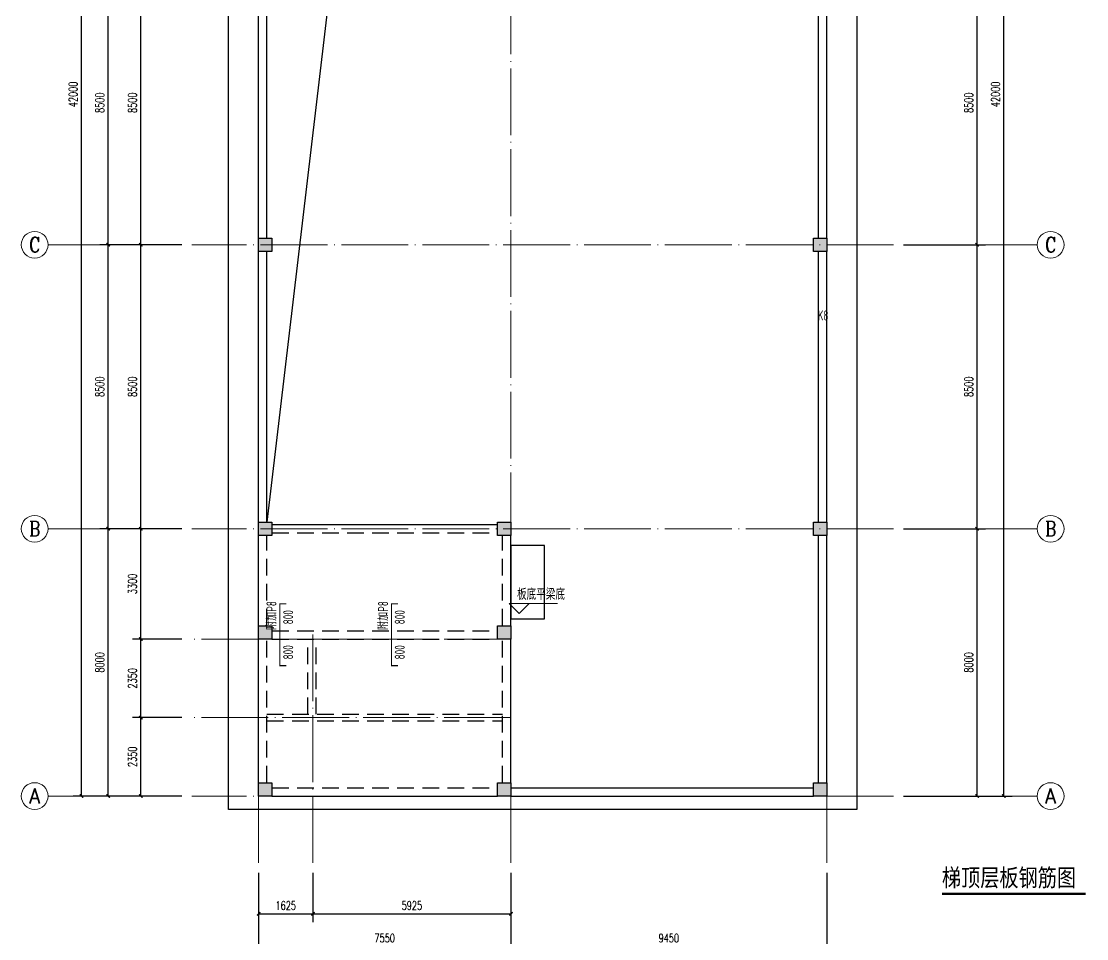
# Model space of a CAD drawing. Extents: x 3968514 to 5230306, y -516551 to -228246.
# Drawn here: x 4951955 to 4983834, y -487690 to -460232 of the extents above; entities that cross this region are included whole.
import ezdxf
from ezdxf.enums import TextEntityAlignment as Align

# ---------------------------------------------------------------- set-up
doc = ezdxf.new("R2010")
doc.units = 0
doc.header["$LTSCALE"] = 1000
doc.header["$MEASUREMENT"] = 0
for name, pattern in [('DASHED', [0.75, 0.5, -0.25]), ('DOTE', [2.42, 2, -0.2, 0.02, -0.2]), ('P_Dash1', [5, 4, -1])]:
    doc.linetypes.add(name, pattern=pattern)
for name, color, linetype, lineweight in [('AXIS', 3, 'Continuous', 15), ('AXIS_TEXT', 7, 'Continuous', 15), ('BEAM', 4, 'Continuous', 25), ('BEAM-DASHED', 4, 'P_Dash1', 25), ('COLUMN-HATCH', 251, 'Continuous', 25), ('DIM_ELEV', 3, 'Continuous', 15), ('DOTE', 1, 'DOTE', 9), ('FLOOR-REIN-TEXT', 7, 'Continuous', 25), ('FLOOR-REIN-UP', 15, 'Continuous', 35), ('FLOOR-REIN-UP-DIM', 142, 'Continuous', 25), ('FLOOR-REIN-UP-TEXT', 7, 'Continuous', 25), ('HOLE', 7, 'Continuous', 25), ('PUB_DIM', 3, 'Continuous', 15)]:
    doc.layers.add(name, color=color, linetype=linetype, lineweight=lineweight)
for name, color, linetype in [('COLUMN', 9, 'Continuous'), ('DIM_SYMB', 3, 'Continuous'), ('PUB_TEXT', 7, 'Continuous')]:
    doc.layers.add(name, color=color, linetype=linetype)
doc.styles.add('-黑体', font='simhei.ttf', dxfattribs={"width": 0.8})
doc.styles.add('_TCH_AXIS', font='COMPLEX', dxfattribs={"bigfont": 'GBCBIG'})
doc.styles.add('_TCH_DIM', font='SIMPLEX', dxfattribs={"bigfont": 'GBCBIG'})
doc.styles.add('_TCH_DIM_T3', font='SIMPLEX.shx', dxfattribs={"width": 0.7, "bigfont": 'GBCBIG.shx'})
doc.styles.add('COMPLEX', font='COMPLEX')
doc.styles.add('Pkpmeng', font='Pkpmeng', dxfattribs={"bigfont": 'pkpmchn'})
doc.dimstyles.new('_TCH_ARCH&&100', dxfattribs={"dimtxt": 255, "dimasz": 100, "dimexe": 250, "dimexo": 300, "dimgap": 122.5, "dimtad": 1, "dimdec": 0, "dimzin": 0, "dimdsep": 46, "dimtxsty": '_TCH_DIM_T3', "dimblk": 'ARCHTICK', "dimcen": 0.09, "dimclrt": 7, "dimazin": 2, "dimtfac": 1, "dimtdec": 0, "dimtix": 1, "dimtmove": 2, "dimatfit": 3, "dimfxl": 150, "dimtolj": 1, "dimtzin": 0, "dimarcsym": 0})

# ---------------------------------------------------------------- blocks, each defined once
blk = doc.blocks.new('_AXISO')
blk.add_circle((0, 0), 0.5)
at = {"layer": 'AXIS_TEXT', "style": 'COMPLEX', "width": 1.041667}
blk.add_attdef('A', text='', height=0.56, dxfattribs=at).set_placement((-0.25, -0.28), (0.25, -0.28), align=Align.FIT)
blk = doc.blocks.new('_ArchTick')
at = {"color": 0, "linetype": 'ByBlock', "const_width": 0.4}
blk.add_lwpolyline([(-0.5, -0.5), (0.5, 0.5)], dxfattribs=at)
blk = doc.blocks.new('*D1341')
at = {"layer": 'AXIS', "color": 0, "lineweight": -2, "transparency": 16777216}
for p, q in [((0, -44300), (0, -47550)), ((17000, -44300), (17000, -47550)), ((0, -47300), (17000, -47300))]:
    blk.add_line(p, q, dxfattribs=at)
at = {"layer": 'Defpoints', "color": 0, "transparency": 16777216}
for p in [(0, -44000), (17000, -44000), (17000, -47300)]:
    blk.add_point(p, dxfattribs=at)
at = {"layer": 'AXIS', "color": 0, "lineweight": -2, "transparency": 16777216, "xscale": 100, "yscale": 100, "zscale": 100, "rotation": 180}
blk.add_blockref('_ArchTick', (0, -47300), dxfattribs=at)
at = {"layer": 'AXIS', "color": 0, "lineweight": -2, "transparency": 16777216, "xscale": 100, "yscale": 100, "zscale": 100}
blk.add_blockref('_ArchTick', (17000, -47300), dxfattribs=at)
at = {"layer": 'AXIS', "color": 7, "transparency": 16777216, "insert": (8500, -47050), "char_height": 255, "attachment_point": 5, "style": '_TCH_DIM_T3'}
blk.add_mtext('\\A1;17000', dxfattribs=at)
blk = doc.blocks.new('*D1342')
at = {"layer": 'AXIS', "color": 0, "lineweight": -2, "transparency": 16777216}
for p, q in [((0, -44300), (0, -46750)), ((7550, -44300), (7550, -46750)), ((0, -46500), (7550, -46500))]:
    blk.add_line(p, q, dxfattribs=at)
at = {"layer": 'Defpoints', "color": 0, "transparency": 16777216}
for p in [(0, -44000), (7550, -44000), (7550, -46500)]:
    blk.add_point(p, dxfattribs=at)
at = {"layer": 'AXIS', "color": 0, "lineweight": -2, "transparency": 16777216, "xscale": 100, "yscale": 100, "zscale": 100, "rotation": 180}
blk.add_blockref('_ArchTick', (0, -46500), dxfattribs=at)
at = {"layer": 'AXIS', "color": 0, "lineweight": -2, "transparency": 16777216, "xscale": 100, "yscale": 100, "zscale": 100}
blk.add_blockref('_ArchTick', (7550, -46500), dxfattribs=at)
at = {"layer": 'AXIS', "color": 7, "transparency": 16777216, "insert": (3775, -46250), "char_height": 255, "attachment_point": 5, "style": '_TCH_DIM_T3'}
blk.add_mtext('\\A1;7550', dxfattribs=at)
blk = doc.blocks.new('*D1343')
at = {"layer": 'AXIS', "color": 0, "lineweight": -2, "transparency": 16777216}
for p, q in [((7550, -44300), (7550, -46750)), ((17000, -44300), (17000, -46750)), ((7550, -46500), (17000, -46500))]:
    blk.add_line(p, q, dxfattribs=at)
at = {"layer": 'Defpoints', "color": 0, "transparency": 16777216}
for p in [(7550, -44000), (17000, -44000), (17000, -46500)]:
    blk.add_point(p, dxfattribs=at)
at = {"layer": 'AXIS', "color": 0, "lineweight": -2, "transparency": 16777216, "xscale": 100, "yscale": 100, "zscale": 100, "rotation": 180}
blk.add_blockref('_ArchTick', (7550, -46500), dxfattribs=at)
at = {"layer": 'AXIS', "color": 0, "lineweight": -2, "transparency": 16777216, "xscale": 100, "yscale": 100, "zscale": 100}
blk.add_blockref('_ArchTick', (17000, -46500), dxfattribs=at)
at = {"layer": 'AXIS', "color": 7, "transparency": 16777216, "insert": (12275, -46250), "char_height": 255, "attachment_point": 5, "style": '_TCH_DIM_T3'}
blk.add_mtext('\\A1;9450', dxfattribs=at)
blk = doc.blocks.new('*D1347')
at = {"layer": 'AXIS', "color": 0, "lineweight": -2, "transparency": 16777216}
for p, q in [((19300, 0), (22550, 0)), ((22300, -42000), (22300, 0)), ((19300, -42000), (22550, -42000))]:
    blk.add_line(p, q, dxfattribs=at)
at = {"layer": 'Defpoints', "color": 0, "transparency": 16777216}
for p in [(19000, 0), (22300, 0), (19000, -42000)]:
    blk.add_point(p, dxfattribs=at)
at = {"layer": 'AXIS', "color": 0, "lineweight": -2, "transparency": 16777216, "xscale": 100, "yscale": 100, "zscale": 100}
for p, rotation in [((22300, 0), 90), ((22300, -42000), 270)]:
    blk.add_blockref('_ArchTick', p, dxfattribs=dict(at, rotation=rotation))
at = {"layer": 'AXIS', "color": 7, "transparency": 16777216, "insert": (22050, -21000), "char_height": 255, "attachment_point": 5, "rotation": 90, "style": '_TCH_DIM_T3'}
blk.add_mtext('\\A1;42000', dxfattribs=at)
blk = doc.blocks.new('*D1348')
at = {"layer": 'AXIS', "color": 0, "lineweight": -2, "transparency": 16777216}
for p, q in [((19300, -34000), (21750, -34000)), ((21500, -42000), (21500, -34000)), ((19300, -42000), (21750, -42000))]:
    blk.add_line(p, q, dxfattribs=at)
at = {"layer": 'Defpoints', "color": 0, "transparency": 16777216}
for p in [(19000, -34000), (21500, -34000), (19000, -42000)]:
    blk.add_point(p, dxfattribs=at)
at = {"layer": 'AXIS', "color": 0, "lineweight": -2, "transparency": 16777216, "xscale": 100, "yscale": 100, "zscale": 100}
for p, rotation in [((21500, -34000), 90), ((21500, -42000), 270)]:
    blk.add_blockref('_ArchTick', p, dxfattribs=dict(at, rotation=rotation))
at = {"layer": 'AXIS', "color": 7, "transparency": 16777216, "insert": (21250, -38000), "char_height": 255, "attachment_point": 5, "rotation": 90, "style": '_TCH_DIM_T3'}
blk.add_mtext('\\A1;8000', dxfattribs=at)
blk = doc.blocks.new('*D1349')
at = {"layer": 'AXIS', "color": 0, "lineweight": -2, "transparency": 16777216}
for p, q in [((19300, -25500), (21750, -25500)), ((21500, -34000), (21500, -25500)), ((19300, -34000), (21750, -34000))]:
    blk.add_line(p, q, dxfattribs=at)
at = {"layer": 'Defpoints', "color": 0, "transparency": 16777216}
for p in [(19000, -25500), (21500, -25500), (19000, -34000)]:
    blk.add_point(p, dxfattribs=at)
at = {"layer": 'AXIS', "color": 0, "lineweight": -2, "transparency": 16777216, "xscale": 100, "yscale": 100, "zscale": 100}
for p, rotation in [((21500, -25500), 90), ((21500, -34000), 270)]:
    blk.add_blockref('_ArchTick', p, dxfattribs=dict(at, rotation=rotation))
at = {"layer": 'AXIS', "color": 7, "transparency": 16777216, "insert": (21250, -29750), "char_height": 255, "attachment_point": 5, "rotation": 90, "style": '_TCH_DIM_T3'}
blk.add_mtext('\\A1;8500', dxfattribs=at)
blk = doc.blocks.new('*D1350')
at = {"layer": 'AXIS', "color": 0, "lineweight": -2, "transparency": 16777216}
for p, q in [((19300, -17000), (21750, -17000)), ((21500, -25500), (21500, -17000)), ((19300, -25500), (21750, -25500))]:
    blk.add_line(p, q, dxfattribs=at)
at = {"layer": 'Defpoints', "color": 0, "transparency": 16777216}
for p in [(19000, -17000), (21500, -17000), (19000, -25500)]:
    blk.add_point(p, dxfattribs=at)
at = {"layer": 'AXIS', "color": 0, "lineweight": -2, "transparency": 16777216, "xscale": 100, "yscale": 100, "zscale": 100}
for p, rotation in [((21500, -17000), 90), ((21500, -25500), 270)]:
    blk.add_blockref('_ArchTick', p, dxfattribs=dict(at, rotation=rotation))
at = {"layer": 'AXIS', "color": 7, "transparency": 16777216, "insert": (21250, -21250), "char_height": 255, "attachment_point": 5, "rotation": 90, "style": '_TCH_DIM_T3'}
blk.add_mtext('\\A1;8500', dxfattribs=at)
blk = doc.blocks.new('*D1353')
at = {"layer": 'AXIS', "color": 0, "lineweight": -2, "transparency": 16777216}
for p, q in [((-2300, 0), (-5550, 0)), ((-5300, -42000), (-5300, 0)), ((-2300, -42000), (-5550, -42000))]:
    blk.add_line(p, q, dxfattribs=at)
at = {"layer": 'Defpoints', "color": 0, "transparency": 16777216}
for p in [(-5300, 0), (-2000, 0), (-2000, -42000)]:
    blk.add_point(p, dxfattribs=at)
at = {"layer": 'AXIS', "color": 0, "lineweight": -2, "transparency": 16777216, "xscale": 100, "yscale": 100, "zscale": 100}
for p, rotation in [((-5300, 0), 90), ((-5300, -42000), 270)]:
    blk.add_blockref('_ArchTick', p, dxfattribs=dict(at, rotation=rotation))
at = {"layer": 'AXIS', "color": 7, "transparency": 16777216, "insert": (-5550, -21000), "char_height": 255, "attachment_point": 5, "rotation": 90, "style": '_TCH_DIM_T3'}
blk.add_mtext('\\A1;42000', dxfattribs=at)
blk = doc.blocks.new('*D1354')
at = {"layer": 'AXIS', "color": 0, "lineweight": -2, "transparency": 16777216}
for p, q in [((-2300, -34000), (-4750, -34000)), ((-4500, -42000), (-4500, -34000)), ((-2300, -42000), (-4750, -42000))]:
    blk.add_line(p, q, dxfattribs=at)
at = {"layer": 'Defpoints', "color": 0, "transparency": 16777216}
for p in [(-4500, -34000), (-2000, -34000), (-2000, -42000)]:
    blk.add_point(p, dxfattribs=at)
at = {"layer": 'AXIS', "color": 0, "lineweight": -2, "transparency": 16777216, "xscale": 100, "yscale": 100, "zscale": 100}
for p, rotation in [((-4500, -34000), 90), ((-4500, -42000), 270)]:
    blk.add_blockref('_ArchTick', p, dxfattribs=dict(at, rotation=rotation))
at = {"layer": 'AXIS', "color": 7, "transparency": 16777216, "insert": (-4750, -38000), "char_height": 255, "attachment_point": 5, "rotation": 90, "style": '_TCH_DIM_T3'}
blk.add_mtext('\\A1;8000', dxfattribs=at)
blk = doc.blocks.new('*D1355')
at = {"layer": 'AXIS', "color": 0, "lineweight": -2, "transparency": 16777216}
for p, q in [((-2300, -25500), (-4750, -25500)), ((-4500, -34000), (-4500, -25500)), ((-2300, -34000), (-4750, -34000))]:
    blk.add_line(p, q, dxfattribs=at)
at = {"layer": 'Defpoints', "color": 0, "transparency": 16777216}
for p in [(-4500, -25500), (-2000, -25500), (-2000, -34000)]:
    blk.add_point(p, dxfattribs=at)
at = {"layer": 'AXIS', "color": 0, "lineweight": -2, "transparency": 16777216, "xscale": 100, "yscale": 100, "zscale": 100}
for p, rotation in [((-4500, -25500), 90), ((-4500, -34000), 270)]:
    blk.add_blockref('_ArchTick', p, dxfattribs=dict(at, rotation=rotation))
at = {"layer": 'AXIS', "color": 7, "transparency": 16777216, "insert": (-4750, -29750), "char_height": 255, "attachment_point": 5, "rotation": 90, "style": '_TCH_DIM_T3'}
blk.add_mtext('\\A1;8500', dxfattribs=at)
blk = doc.blocks.new('*D1356')
at = {"layer": 'AXIS', "color": 0, "lineweight": -2, "transparency": 16777216}
for p, q in [((-2300, -17000), (-4750, -17000)), ((-4500, -25500), (-4500, -17000)), ((-2300, -25500), (-4750, -25500))]:
    blk.add_line(p, q, dxfattribs=at)
at = {"layer": 'Defpoints', "color": 0, "transparency": 16777216}
for p in [(-4500, -17000), (-2000, -17000), (-2000, -25500)]:
    blk.add_point(p, dxfattribs=at)
at = {"layer": 'AXIS', "color": 0, "lineweight": -2, "transparency": 16777216, "xscale": 100, "yscale": 100, "zscale": 100}
for p, rotation in [((-4500, -17000), 90), ((-4500, -25500), 270)]:
    blk.add_blockref('_ArchTick', p, dxfattribs=dict(at, rotation=rotation))
at = {"layer": 'AXIS', "color": 7, "transparency": 16777216, "insert": (-4750, -21250), "char_height": 255, "attachment_point": 5, "rotation": 90, "style": '_TCH_DIM_T3'}
blk.add_mtext('\\A1;8500', dxfattribs=at)
blk = doc.blocks.new('dtsdgsdws')
at = {"layer": 'COLUMN-HATCH'}
for points in [[(5844790, -392489), (5845190, -392489), (5845190, -392889), (5844790, -392889)], [(5861390, -392489), (5861790, -392489), (5861790, -392889), (5861390, -392889)], [(5844790, -400989), (5845190, -400989), (5845190, -401389), (5844790, -401389)], [(5851940, -400989), (5852340, -400989), (5852340, -401389), (5851940, -401389)], [(5861390, -400989), (5861790, -400989), (5861790, -401389), (5861390, -401389)], [(5844790, -404089), (5845190, -404089), (5845190, -404489), (5844790, -404489)], [(5851940, -404089), (5852340, -404089), (5852340, -404489), (5851940, -404489)], [(5844790, -408789), (5845190, -408789), (5845190, -409189), (5844790, -409189)], [(5851940, -408789), (5852340, -408789), (5852340, -409189), (5851940, -409189)], [(5861390, -408789), (5861790, -408789), (5861790, -409189), (5861390, -409189)]]:
    blk.add_hatch(color=256, dxfattribs=at).paths.add_polyline_path(points, flags=0)
for points in [[(5862690, -409589), (5843890, -409589), (5843890, -366789), (5862690, -366789)], [(5853340, -401689), (5852340, -401689), (5852340, -403889), (5853340, -403889)]]:
    blk.add_lwpolyline(points, close=True)
at = {"layer": 'BEAM'}
for p, q in [((5844790, -392489), (5844790, -384389)), ((5845040, -392489), (5845040, -384389)), ((5861540, -392489), (5861540, -384389)), ((5861790, -392489), (5861790, -384389)), ((5844790, -400989), (5844790, -392889)), ((5845040, -400989), (5845040, -392889)), ((5861540, -400989), (5861540, -392889)), ((5861790, -400989), (5861790, -392889)), ((5845190, -401064), (5851940, -401064)), ((5844790, -404089), (5844790, -401389)), ((5852340, -404089), (5852340, -401389)), ((5861540, -408789), (5861540, -401389)), ((5861790, -408789), (5861790, -401389)), ((5844790, -408789), (5844790, -404489)), ((5852340, -408789), (5852340, -404489)), ((5852340, -408939), (5861390, -408939)), ((5845190, -409189), (5851940, -409189)), ((5852340, -409189), (5861390, -409189))]:
    blk.add_line(p, q, dxfattribs=at)
at = {"layer": 'BEAM-DASHED', "linetype": 'DASHED'}
for p, q in [((5845190, -401314), (5851940, -401314)), ((5845040, -404089), (5845040, -401389)), ((5852090, -404089), (5852090, -401389)), ((5845040, -408789), (5845040, -404489)), ((5845190, -404239), (5851940, -404239)), ((5845190, -404489), (5851940, -404489)), ((5846265, -406739), (5846265, -404489)), ((5846515, -406739), (5846515, -404489)), ((5852090, -408789), (5852090, -404489)), ((5845040, -406739), (5852090, -406739)), ((5845040, -406939), (5852090, -406939)), ((5845190, -408939), (5851940, -408939))]:
    blk.add_line(p, q, dxfattribs=at)
at = {"layer": 'COLUMN'}
for points in [[(5844790, -392489), (5845190, -392489), (5845190, -392889), (5844790, -392889), (5844790, -392489)], [(5861390, -392489), (5861790, -392489), (5861790, -392889), (5861390, -392889), (5861390, -392489)], [(5844790, -400989), (5845190, -400989), (5845190, -401389), (5844790, -401389), (5844790, -400989)], [(5851940, -400989), (5852340, -400989), (5852340, -401389), (5851940, -401389), (5851940, -400989)], [(5861390, -400989), (5861790, -400989), (5861790, -401389), (5861390, -401389), (5861390, -400989)], [(5844790, -404089), (5845190, -404089), (5845190, -404489), (5844790, -404489), (5844790, -404089)], [(5851940, -404089), (5852340, -404089), (5852340, -404489), (5851940, -404489), (5851940, -404089)], [(5844790, -408789), (5845190, -408789), (5845190, -409189), (5844790, -409189), (5844790, -408789)], [(5851940, -408789), (5852340, -408789), (5852340, -409189), (5851940, -409189), (5851940, -408789)], [(5861390, -408789), (5861790, -408789), (5861790, -409189), (5861390, -409189), (5861390, -408789)]]:
    blk.add_lwpolyline(points, dxfattribs=at)
at = {"layer": 'HOLE'}
blk.add_line((5848284, -373520), (5845040, -400989), dxfattribs=at)
at = {"layer": 'FLOOR-REIN-TEXT', "style": 'Pkpmeng', "width": 0.7}
blk.add_text('K8', height=300, dxfattribs=at).set_placement((5861840, -394805), align=Align.MIDDLE_RIGHT)
blk = doc.blocks.new('dtgdxgsesz')
at = {"layer": 'FLOOR-REIN-UP', "linetype": 'Continuous', "ltscale": 0.001, "const_width": 35}
for points in [[(69563, 8639), (69363, 8639), (69363, 10489), (69563, 10489)], [(72903, 8639), (72703, 8639), (72703, 10489), (72903, 10489)]]:
    blk.add_lwpolyline(points, dxfattribs=at)
at = {"layer": 'FLOOR-REIN-UP-DIM', "style": 'Pkpmeng', "width": 0.7}
for p in [(69613, 10089), (72953, 10089), (69613, 9039), (72953, 9039)]:
    blk.add_text('800', height=300, rotation=90, dxfattribs=at).set_placement(p, align=Align.MIDDLE_CENTER)
at = {"layer": 'FLOOR-REIN-UP-TEXT', "style": 'Pkpmeng', "width": 0.7}
for p in [(69113, 9707), (72453, 9707)]:
    blk.add_text('附加P8', height=300, rotation=90, dxfattribs=at).set_placement(p, align=Align.MIDDLE_LEFT)
blk = doc.blocks.new('*D1049')
at = {"layer": 'Defpoints', "color": 0, "transparency": 16777216}
for p in [(4959055, -485421), (4960680, -485421), (4960680, -486946)]:
    blk.add_point(p, dxfattribs=at)
at = {"layer": 'PUB_DIM', "color": 0, "lineweight": -2, "transparency": 16777216}
for p, q in [((4959055, -485721), (4959055, -487196)), ((4960680, -485721), (4960680, -487196)), ((4959055, -486946), (4960680, -486946))]:
    blk.add_line(p, q, dxfattribs=at)
at = {"layer": 'PUB_DIM', "color": 0, "lineweight": -2, "transparency": 16777216, "xscale": 100, "yscale": 100, "zscale": 100, "rotation": 180}
blk.add_blockref('_ArchTick', (4959055, -486946), dxfattribs=at)
at = {"layer": 'PUB_DIM', "color": 0, "lineweight": -2, "transparency": 16777216, "xscale": 100, "yscale": 100, "zscale": 100}
blk.add_blockref('_ArchTick', (4960680, -486946), dxfattribs=at)
at = {"layer": 'PUB_DIM', "color": 7, "transparency": 16777216, "insert": (4959867, -486696), "char_height": 255, "attachment_point": 5, "style": '_TCH_DIM_T3'}
blk.add_mtext('\\A1;1625', dxfattribs=at)
blk = doc.blocks.new('*D1050')
at = {"layer": 'Defpoints', "color": 0, "transparency": 16777216}
for p in [(4960680, -485421), (4966605, -485421), (4966605, -486946)]:
    blk.add_point(p, dxfattribs=at)
at = {"layer": 'PUB_DIM', "color": 0, "lineweight": -2, "transparency": 16777216}
for p, q in [((4960680, -485721), (4960680, -487196)), ((4966605, -485721), (4966605, -487196)), ((4960680, -486946), (4966605, -486946))]:
    blk.add_line(p, q, dxfattribs=at)
at = {"layer": 'PUB_DIM', "color": 0, "lineweight": -2, "transparency": 16777216, "xscale": 100, "yscale": 100, "zscale": 100, "rotation": 180}
blk.add_blockref('_ArchTick', (4960680, -486946), dxfattribs=at)
at = {"layer": 'PUB_DIM', "color": 0, "lineweight": -2, "transparency": 16777216, "xscale": 100, "yscale": 100, "zscale": 100}
blk.add_blockref('_ArchTick', (4966605, -486946), dxfattribs=at)
at = {"layer": 'PUB_DIM', "color": 7, "transparency": 16777216, "insert": (4963642, -486696), "char_height": 255, "attachment_point": 5, "style": '_TCH_DIM_T3'}
blk.add_mtext('\\A1;5925', dxfattribs=at)
blk = doc.blocks.new('*D1051')
at = {"layer": 'Defpoints', "color": 0, "transparency": 16777216}
for p in [(4955530, -481071), (4957055, -481071), (4957055, -483421)]:
    blk.add_point(p, dxfattribs=at)
at = {"layer": 'PUB_DIM', "color": 0, "lineweight": -2, "transparency": 16777216}
for p, q in [((4956755, -481071), (4955280, -481071)), ((4955530, -483421), (4955530, -481071)), ((4956755, -483421), (4955280, -483421))]:
    blk.add_line(p, q, dxfattribs=at)
at = {"layer": 'PUB_DIM', "color": 0, "lineweight": -2, "transparency": 16777216, "xscale": 100, "yscale": 100, "zscale": 100}
for p, rotation in [((4955530, -481071), 90), ((4955530, -483421), 270)]:
    blk.add_blockref('_ArchTick', p, dxfattribs=dict(at, rotation=rotation))
at = {"layer": 'PUB_DIM', "color": 7, "transparency": 16777216, "insert": (4955280, -482246), "char_height": 255, "attachment_point": 5, "rotation": 90, "style": '_TCH_DIM_T3'}
blk.add_mtext('\\A1;2350', dxfattribs=at)
blk = doc.blocks.new('*D1052')
at = {"layer": 'Defpoints', "color": 0, "transparency": 16777216}
for p in [(4955530, -478721), (4957055, -478721), (4957055, -481071)]:
    blk.add_point(p, dxfattribs=at)
at = {"layer": 'PUB_DIM', "color": 0, "lineweight": -2, "transparency": 16777216}
for p, q in [((4956755, -478721), (4955280, -478721)), ((4955530, -481071), (4955530, -478721)), ((4956755, -481071), (4955280, -481071))]:
    blk.add_line(p, q, dxfattribs=at)
at = {"layer": 'PUB_DIM', "color": 0, "lineweight": -2, "transparency": 16777216, "xscale": 100, "yscale": 100, "zscale": 100}
for p, rotation in [((4955530, -478721), 90), ((4955530, -481071), 270)]:
    blk.add_blockref('_ArchTick', p, dxfattribs=dict(at, rotation=rotation))
at = {"layer": 'PUB_DIM', "color": 7, "transparency": 16777216, "insert": (4955280, -479896), "char_height": 255, "attachment_point": 5, "rotation": 90, "style": '_TCH_DIM_T3'}
blk.add_mtext('\\A1;2350', dxfattribs=at)
blk = doc.blocks.new('*D1053')
at = {"layer": 'Defpoints', "color": 0, "transparency": 16777216}
for p in [(4955530, -475421), (4957055, -475421), (4957055, -478721)]:
    blk.add_point(p, dxfattribs=at)
at = {"layer": 'PUB_DIM', "color": 0, "lineweight": -2, "transparency": 16777216}
for p, q in [((4956755, -475421), (4955280, -475421)), ((4955530, -478721), (4955530, -475421)), ((4956755, -478721), (4955280, -478721))]:
    blk.add_line(p, q, dxfattribs=at)
at = {"layer": 'PUB_DIM', "color": 0, "lineweight": -2, "transparency": 16777216, "xscale": 100, "yscale": 100, "zscale": 100}
for p, rotation in [((4955530, -475421), 90), ((4955530, -478721), 270)]:
    blk.add_blockref('_ArchTick', p, dxfattribs=dict(at, rotation=rotation))
at = {"layer": 'PUB_DIM', "color": 7, "transparency": 16777216, "insert": (4955280, -477071), "char_height": 255, "attachment_point": 5, "rotation": 90, "style": '_TCH_DIM_T3'}
blk.add_mtext('\\A1;3300', dxfattribs=at)
blk = doc.blocks.new('*D1054')
at = {"layer": 'Defpoints', "color": 0, "transparency": 16777216}
for p in [(4955530, -466921), (4957055, -466921), (4957055, -475421)]:
    blk.add_point(p, dxfattribs=at)
at = {"layer": 'PUB_DIM', "color": 0, "lineweight": -2, "transparency": 16777216}
for p, q in [((4956755, -466921), (4955280, -466921)), ((4955530, -475421), (4955530, -466921)), ((4956755, -475421), (4955280, -475421))]:
    blk.add_line(p, q, dxfattribs=at)
at = {"layer": 'PUB_DIM', "color": 0, "lineweight": -2, "transparency": 16777216, "xscale": 100, "yscale": 100, "zscale": 100}
for p, rotation in [((4955530, -466921), 90), ((4955530, -475421), 270)]:
    blk.add_blockref('_ArchTick', p, dxfattribs=dict(at, rotation=rotation))
at = {"layer": 'PUB_DIM', "color": 7, "transparency": 16777216, "insert": (4955280, -471171), "char_height": 255, "attachment_point": 5, "rotation": 90, "style": '_TCH_DIM_T3'}
blk.add_mtext('\\A1;8500', dxfattribs=at)
blk = doc.blocks.new('*D1055')
at = {"layer": 'Defpoints', "color": 0, "transparency": 16777216}
for p in [(4955530, -458421), (4957055, -458421), (4957055, -466921)]:
    blk.add_point(p, dxfattribs=at)
at = {"layer": 'PUB_DIM', "color": 0, "lineweight": -2, "transparency": 16777216}
for p, q in [((4956755, -458421), (4955280, -458421)), ((4955530, -466921), (4955530, -458421)), ((4956755, -466921), (4955280, -466921))]:
    blk.add_line(p, q, dxfattribs=at)
at = {"layer": 'PUB_DIM', "color": 0, "lineweight": -2, "transparency": 16777216, "xscale": 100, "yscale": 100, "zscale": 100}
for p, rotation in [((4955530, -458421), 90), ((4955530, -466921), 270)]:
    blk.add_blockref('_ArchTick', p, dxfattribs=dict(at, rotation=rotation))
at = {"layer": 'PUB_DIM', "color": 7, "transparency": 16777216, "insert": (4955280, -462671), "char_height": 255, "attachment_point": 5, "rotation": 90, "style": '_TCH_DIM_T3'}
blk.add_mtext('\\A1;8500', dxfattribs=at)
blk = doc.blocks.new('A$Cbcbeac01')
at = {"layer": 'AXIS'}
for p, q in [((-2300, -25500), (-6300, -25500)), ((19300, -25500), (23300, -25500)), ((-2300, -34000), (-6300, -34000)), ((19300, -34000), (23300, -34000)), ((-2300, -42000), (-6300, -42000)), ((19300, -42000), (23300, -42000)), ((0, -44300), (0, -48300)), ((7550, -44300), (7550, -48300)), ((17000, -44300), (17000, -48300))]:
    blk.add_line(p, q, dxfattribs=at)
at = {"layer": 'DOTE'}
for p, q in [((0, -44000), (0, 2000)), ((7550, -44000), (7550, 2000)), ((17000, -44000), (17000, 2000)), ((19000, -25500), (-2000, -25500)), ((19000, -34000), (-2000, -34000)), ((19000, -42000), (-2000, -42000))]:
    blk.add_line(p, q, dxfattribs=at)
at = {"layer": 'AXIS'}
ref = blk.add_blockref('_AXISO', (-6700, -25500), dxfattribs=dict(at, xscale=800, yscale=800, zscale=800))
ref.add_attrib('A', 'C', dxfattribs={"layer": 'AXIS_TEXT', "height": 452, "style": '_TCH_AXIS', "width": 1.024}).set_placement((-6865.3, -25726), (-6534.7, -25726), align=Align.FIT)
ref = blk.add_blockref('_AXISO', (23700, -25500), dxfattribs=dict(at, xscale=800, yscale=800, zscale=800))
ref.add_attrib('A', 'C', dxfattribs={"layer": 'AXIS_TEXT', "height": 452, "style": '_TCH_AXIS', "width": 1.024}).set_placement((23534.7, -25726), (23865.3, -25726), align=Align.FIT)
ref = blk.add_blockref('_AXISO', (-6700, -34000), dxfattribs=dict(at, xscale=800, yscale=800, zscale=800))
ref.add_attrib('A', 'B', dxfattribs={"layer": 'AXIS_TEXT', "height": 448.3, "style": '_TCH_AXIS', "width": 0.924665}).set_placement((-6867.8, -34224.2), (-6532.2, -34224.2), align=Align.FIT)
ref = blk.add_blockref('_AXISO', (23700, -34000), dxfattribs=dict(at, xscale=800, yscale=800, zscale=800))
ref.add_attrib('A', 'B', dxfattribs={"layer": 'AXIS_TEXT', "height": 448.3, "style": '_TCH_AXIS', "width": 0.924665}).set_placement((23532.2, -34224.2), (23867.8, -34224.2), align=Align.FIT)
ref = blk.add_blockref('_AXISO', (-6700, -42000), dxfattribs=dict(at, xscale=800, yscale=800, zscale=800))
ref.add_attrib('A', 'A', dxfattribs={"layer": 'AXIS_TEXT', "height": 450.2, "style": '_TCH_AXIS', "width": 0.863198}).set_placement((-6866.5, -42225.1), (-6533.5, -42225.1), align=Align.FIT)
ref = blk.add_blockref('_AXISO', (23700, -42000), dxfattribs=dict(at, xscale=800, yscale=800, zscale=800))
ref.add_attrib('A', 'A', dxfattribs={"layer": 'AXIS_TEXT', "height": 450.2, "style": '_TCH_AXIS', "width": 0.863198}).set_placement((23533.5, -42225.1), (23866.5, -42225.1), align=Align.FIT)
for p1, p2, distance, picture, middle in [((-2000, -42000), (-2000, 0), 3300, '*D1353', (-5550, -21000)), ((19000, -42000), (19000, 0), -3300, '*D1347', (22050, -21000)), ((-2000, -25500), (-2000, -17000), 2500, '*D1356', (-4750, -21250)), ((19000, -25500), (19000, -17000), -2500, '*D1350', (21250, -21250)), ((-2000, -34000), (-2000, -25500), 2500, '*D1355', (-4750, -29750)), ((19000, -34000), (19000, -25500), -2500, '*D1349', (21250, -29750)), ((-2000, -42000), (-2000, -34000), 2500, '*D1354', (-4750, -38000)), ((19000, -42000), (19000, -34000), -2500, '*D1348', (21250, -38000)), ((0, -44000), (17000, -44000), -3300, '*D1341', (8500, -47050)), ((0, -44000), (7550, -44000), -2500, '*D1342', (3775, -46250)), ((7550, -44000), (17000, -44000), -2500, '*D1343', (12275, -46250))]:
    dim = blk.add_aligned_dim(p1=p1, p2=p2, distance=distance, dimstyle='_TCH_ARCH&&100', dxfattribs=at)
    dim.commit()
    dim.dimension.update_dxf_attribs({"geometry": picture, "text_midpoint": middle})

msp = doc.modelspace()

# ---------------------------------------------------------------- linework, layer by layer
at = {"layer": 'DIM_ELEV'}
for p, q in [((4966855.18561, -477953.5544), (4966555.18561, -477653.5544)), ((4966555.18561, -477653.5544), (4968002.01838, -477653.5544)), ((4966855.18561, -477953.5544), (4967155.18561, -477653.5544))]:
    msp.add_line(p, q, dxfattribs=at)
at = {"layer": 'DIM_SYMB', "const_width": 70}
msp.add_lwpolyline([(4979499.93998, -486347.09914), (4983798.58977, -486347.09914)], dxfattribs=at)
at = {"layer": 'DOTE'}
for p, q in [((4960679.69739, -485420.60786, -0.30417), (4960679.69739, -478420.60786, -0.30417)), ((4966604.69739, -478720.60732, -0.30417), (4957054.69754, -478720.60732, -0.30417)), ((4966604.69739, -481070.60732, -0.30417), (4957054.69754, -481070.60732, -0.30417))]:
    msp.add_line(p, q, dxfattribs=at)

# ---------------------------------------------------------------- block references
for name, p in [('A$Cbcbeac01', (4959054.69739, -441420.60786, -0.30417)), ('dtsdgsdws', (-885734.99976, -74232.03775, -0.30417)), ('dtgdxgsesz', (4890326.7395, -488157.12408, -0.30417))]:
    msp.add_blockref(name, p)

# ---------------------------------------------------------------- texts
at = {"layer": 'PUB_TEXT', "style": '_TCH_DIM'}
msp.add_text('板底平梁底', height=337.588652, dxfattribs=at).set_placement((4966787.97583, -477548.5544))
at = {"layer": 'PUB_TEXT', "style": '-黑体', "width": 0.8}
msp.add_text('梯顶层板钢筋图', height=525.738397, dxfattribs=at).set_placement((4979499.93998, -486124.39871))

# ---------------------------------------------------------------- dimensions: what is measured, and where the dimension line sits
at = {"layer": 'PUB_DIM'}
for p1, p2, distance, picture, middle in [((4957054.69739, -466920.60786), (4957054.69739, -458420.60786), 1525, '*D1055', (4955279.69739, -462670.60786)), ((4957054.69739, -475420.60786), (4957054.69739, -466920.60786), 1525, '*D1054', (4955279.69739, -471170.60786)), ((4957054.69739, -478720.60732), (4957054.69739, -475420.60786), 1525, '*D1053', (4955279.69739, -477070.60759)), ((4957054.69739, -481070.60732), (4957054.69739, -478720.60732), 1525, '*D1052', (4955279.69739, -479895.60732)), ((4957054.69739, -483420.60786), (4957054.69739, -481070.60732), 1525, '*D1051', (4955279.69739, -482245.60759)), ((4959054.69739, -485420.60786), (4960679.69739, -485420.60786), -1525, '*D1049', (4959867.19739, -486695.60786)), ((4960679.69739, -485420.60786), (4966604.69739, -485420.60786), -1525, '*D1050', (4963642.19739, -486695.60786))]:
    dim = msp.add_aligned_dim(p1=p1, p2=p2, distance=distance, dimstyle='_TCH_ARCH&&100', dxfattribs=at)
    dim.commit()
    dim.dimension.update_dxf_attribs({"geometry": picture, "text_midpoint": middle})

doc.saveas('drawing.dxf')
